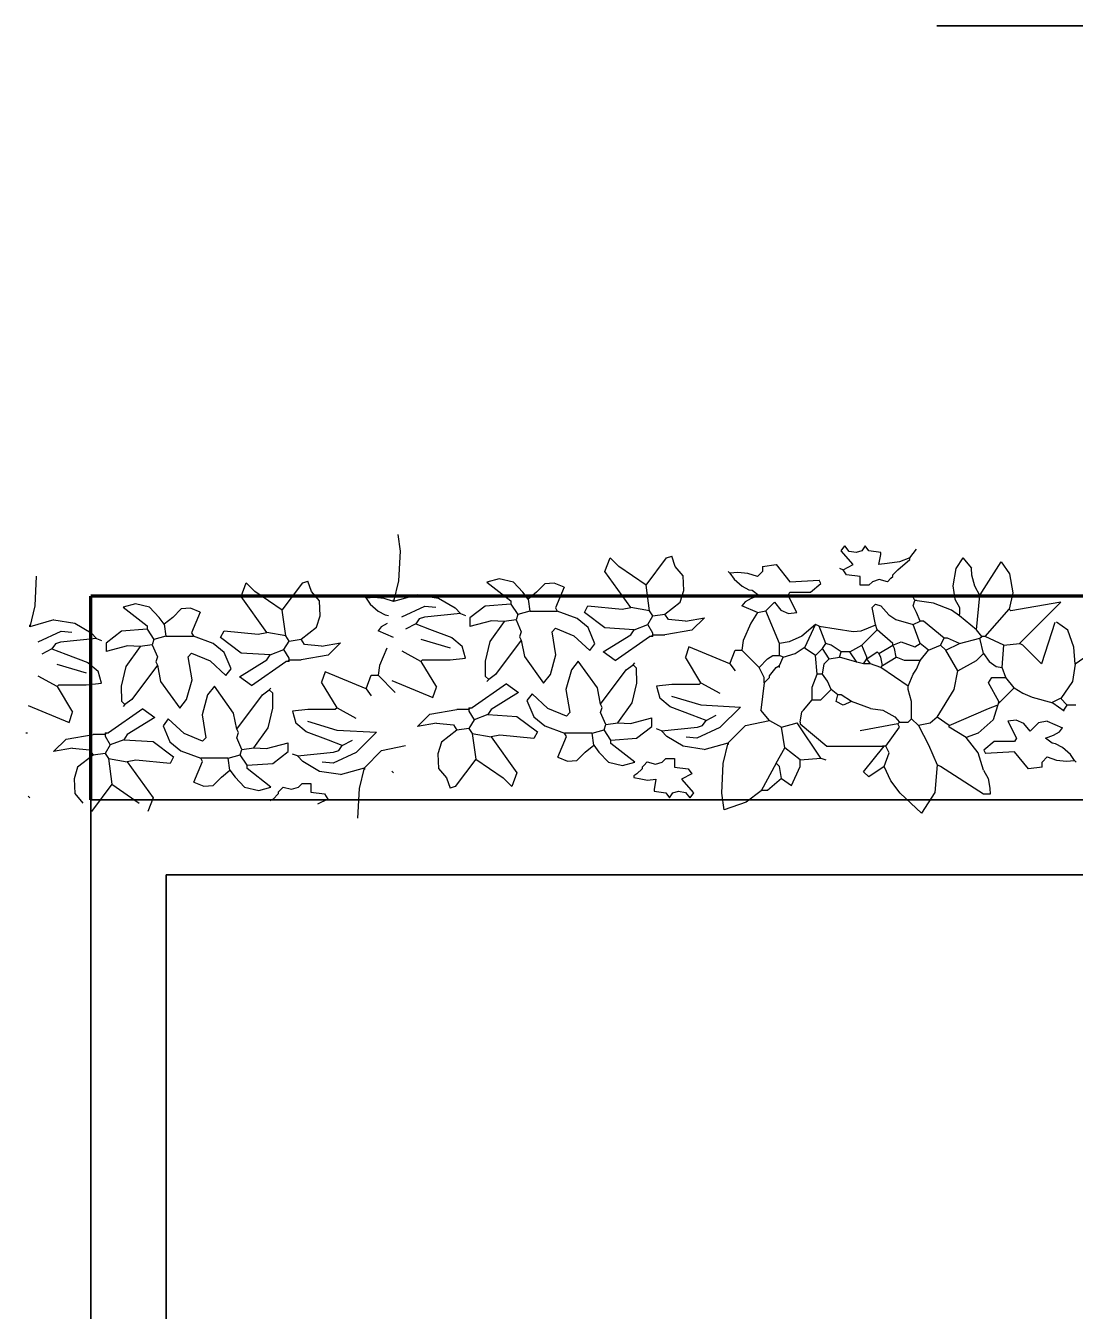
# Model space of a CAD drawing. Header units: inches. Extents: x 2013 to 15569, y -2551 to 2524.
# Drawn here: x 10379.7 to 10575.2, y 928.4 to 1167.9 of the extents above; entities that cross this region are included whole.
import ezdxf

# ---------------------------------------------------------------- set-up
doc = ezdxf.new("R2010")
doc.units = ezdxf.units.IN
doc.header["$MEASUREMENT"] = 0
for name, color, linetype, lineweight in [('A-FLOR-FTPT', 6, 'Continuous', 70), ('A-WALL-FULL', 7, 'Continuous', 35), ('costruzioni', 2, 'Continuous', 35)]:
    doc.layers.add(name, color=color, linetype=linetype, lineweight=lineweight)
doc.layers.add('VERDE_siepe', color=96, linetype='Continuous')

msp = doc.modelspace()

# ---------------------------------------------------------------- linework, layer by layer
at = {"layer": 'A-FLOR-FTPT'}
for p in [(11298.869, 1061.639), (10391.869, 1023.698)]:
    msp.add_line(p, (10391.869, 1061.639), dxfattribs=at)
at = {"layer": 'A-WALL-FULL'}
for p, q in [((10391.869, 766.639), (10391.869, 1023.698)), ((10706.15, 1023.698), (10391.869, 1023.698)), ((10405.869, 752.639), (10405.869, 1009.698)), ((10691.869, 1009.698), (10405.869, 1009.698))]:
    msp.add_line(p, q, dxfattribs=at)
at = {"layer": 'costruzioni'}
msp.add_line((10685.43, 1167.888), (10549.418, 1167.888), dxfattribs=at)
at = {"layer": 'VERDE_siepe'}
for p, q in [((10449.01, 1073.098), (10449.449, 1070.03)), ((10531.615, 1070.054), (10532.253, 1071.01)), ((10533.06, 1069.968), (10532.253, 1071.01)), ((10536.079, 1071.01), (10535.457, 1070.082)), ((10536.718, 1070.054), (10536.079, 1071.01)), ((10449.449, 1070.03), (10449.157, 1064.506)), ((10487.606, 1066.227), (10488.563, 1068.778)), ((10490.157, 1067.183), (10488.563, 1068.778)), ((10495.26, 1063.675), (10499.087, 1068.778)), ((10499.087, 1068.778), (10500.043, 1069.097)), ((10500.681, 1067.183), (10500.043, 1069.097)), ((10533.847, 1067.502), (10531.615, 1070.054)), ((10534.368, 1069.74), (10533.06, 1069.968)), ((10535.457, 1070.082), (10534.368, 1069.74)), ((10538.95, 1069.735), (10536.718, 1070.054)), ((10538.631, 1067.502), (10538.95, 1069.415)), ((10538.95, 1069.415), (10538.95, 1069.735)), ((10542.485, 1068.028), (10540.142, 1067.685)), ((10542.139, 1066.545), (10544.371, 1068.459)), ((10544.371, 1068.778), (10542.485, 1068.028)), ((10544.371, 1068.778), (10545.647, 1070.372)), ((10544.371, 1068.459), (10544.371, 1068.778)), ((10554.257, 1068.778), (10552.945, 1066.772)), ((10554.257, 1068.778), (10555.852, 1066.865)), ((10557.766, 1062.4), (10561.409, 1068.03)), ((10561.409, 1068.03), (10562.915, 1065.802)), ((10492.39, 1059.53), (10487.606, 1066.227)), ((10495.26, 1063.675), (10490.157, 1067.183)), ((10502.171, 1065.416), (10500.681, 1067.183)), ((10510.886, 1065.908), (10510.567, 1066.227)), ((10512.364, 1066.029), (10510.886, 1065.908)), ((10510.886, 1065.908), (10511.661, 1064.802)), ((10514.238, 1065.845), (10512.364, 1066.029)), ((10515.988, 1065.27), (10514.238, 1065.845)), ((10516.945, 1066.227), (10515.988, 1065.27)), ((10516.945, 1067.183), (10519.497, 1067.502)), ((10516.945, 1067.183), (10516.945, 1066.227)), ((10519.497, 1067.502), (10522.048, 1064.313)), ((10531.296, 1066.865), (10531.934, 1066.545)), ((10531.934, 1066.545), (10533.847, 1067.502)), ((10532.572, 1065.588), (10531.934, 1066.545)), ((10540.142, 1067.685), (10538.631, 1067.502)), ((10541.183, 1065.588), (10542.139, 1066.545)), ((10552.945, 1066.772), (10552.4, 1063.576)), ((10555.941, 1065.517), (10555.852, 1066.865)), ((10562.915, 1065.802), (10563.568, 1062.263)), ((10381.69, 1065.366), (10381.397, 1059.843)), ((10419.847, 1061.564), (10420.804, 1064.115)), ((10422.397, 1062.52), (10420.804, 1064.115)), ((10427.501, 1059.012), (10431.328, 1064.115)), ((10431.328, 1064.115), (10432.284, 1064.434)), ((10432.922, 1062.52), (10432.284, 1064.434)), ((10449.157, 1064.506), (10448.229, 1060.607)), ((10467.911, 1064.839), (10465.632, 1064.259)), ((10465.632, 1064.259), (10470.097, 1060.752)), ((10470.547, 1064.225), (10467.911, 1064.839)), ((10472.33, 1062.346), (10470.547, 1064.225)), ((10476.405, 1063.918), (10474.88, 1062.346)), ((10478.162, 1064.072), (10476.405, 1063.918)), ((10479.983, 1063.303), (10478.162, 1064.072)), ((10479.983, 1063.303), (10478.389, 1059.476)), ((10495.897, 1058.891), (10495.26, 1063.675)), ((10502.318, 1062.654), (10502.171, 1065.416)), ((10511.661, 1064.802), (10513.125, 1063.513)), ((10513.125, 1063.513), (10514.414, 1062.838)), ((10522.048, 1064.313), (10527.469, 1064.632)), ((10525.875, 1062.4), (10527.788, 1063.995)), ((10527.788, 1063.995), (10527.469, 1064.632)), ((10535.123, 1065.27), (10532.572, 1065.588)), ((10535.123, 1063.675), (10535.123, 1065.27)), ((10536.718, 1063.675), (10535.123, 1063.675)), ((10537.418, 1064.318), (10536.718, 1063.675)), ((10538.671, 1064.718), (10537.418, 1064.318)), ((10540.226, 1064.313), (10538.671, 1064.718)), ((10540.863, 1064.951), (10540.226, 1064.313)), ((10540.863, 1064.951), (10541.183, 1065.27)), ((10541.183, 1065.27), (10541.183, 1065.588)), ((10552.4, 1063.576), (10552.781, 1061.065)), ((10556.486, 1063.462), (10555.941, 1065.517)), ((10557.447, 1061.762), (10556.486, 1063.462)), ((10424.631, 1054.866), (10419.847, 1061.564)), ((10427.501, 1059.012), (10422.397, 1062.52)), ((10434.412, 1060.753), (10432.922, 1062.52)), ((10443.127, 1061.245), (10442.808, 1061.564)), ((10444.605, 1061.366), (10443.127, 1061.245)), ((10443.127, 1061.245), (10443.902, 1060.139)), ((10446.479, 1061.182), (10444.605, 1061.366)), ((10448.229, 1060.607), (10446.479, 1061.182)), ((10452.694, 1061.883), (10448.229, 1060.607)), ((10448.229, 1060.607), (10448.229, 1060.926)), ((10452.694, 1061.883), (10456.625, 1061.285)), ((10456.625, 1061.285), (10459.701, 1059.444)), ((10473.286, 1061.07), (10472.33, 1062.346)), ((10474.88, 1062.346), (10473.286, 1061.07)), ((10473.286, 1061.07), (10473.605, 1058.838)), ((10501.637, 1060.486), (10502.318, 1062.654)), ((10514.824, 1061.181), (10513.711, 1060.568)), ((10514.414, 1062.838), (10515.031, 1062.718)), ((10516.308, 1061.762), (10514.824, 1061.181)), ((10515.031, 1062.718), (10516.308, 1061.762)), ((10521.729, 1061.762), (10522.048, 1062.4)), ((10523.323, 1058.573), (10521.729, 1061.762)), ((10522.048, 1062.4), (10525.875, 1062.4)), ((10545.328, 1060.805), (10545.01, 1061.443)), ((10552.781, 1061.065), (10553.62, 1059.53)), ((10556.809, 1055.384), (10557.447, 1061.762)), ((10557.447, 1061.762), (10557.766, 1062.4)), ((10563.568, 1062.263), (10562.868, 1059.211)), ((10381.397, 1059.843), (10380.47, 1055.944)), ((10400.152, 1060.176), (10397.873, 1059.596)), ((10397.873, 1059.596), (10402.337, 1056.089)), ((10402.788, 1059.562), (10400.152, 1060.176)), ((10404.571, 1057.683), (10402.788, 1059.562)), ((10408.646, 1059.255), (10407.121, 1057.683)), ((10410.403, 1059.409), (10408.646, 1059.255)), ((10412.224, 1058.639), (10410.403, 1059.409)), ((10412.224, 1058.639), (10410.629, 1054.812)), ((10428.138, 1054.228), (10427.501, 1059.012)), ((10434.559, 1057.991), (10434.412, 1060.753)), ((10443.902, 1060.139), (10445.366, 1058.85)), ((10445.366, 1058.85), (10446.655, 1058.175)), ((10449.789, 1057.795), (10454.071, 1059.766)), ((10454.071, 1059.766), (10456.082, 1059.563)), ((10459.701, 1059.444), (10460.667, 1058.375)), ((10465.313, 1059.795), (10462.443, 1057.562)), ((10470.097, 1060.114), (10465.313, 1059.795)), ((10470.097, 1060.752), (10470.097, 1060.114)), ((10470.097, 1060.114), (10471.373, 1058.2)), ((10473.605, 1058.838), (10471.373, 1058.2)), ((10473.605, 1058.838), (10478.707, 1058.838)), ((10478.389, 1059.476), (10478.707, 1058.838)), ((10482.409, 1057.475), (10478.707, 1058.838)), ((10483.779, 1058.573), (10484.416, 1059.848)), ((10487.606, 1055.703), (10483.779, 1058.573)), ((10484.416, 1059.848), (10490.795, 1059.211)), ((10490.795, 1059.211), (10492.39, 1059.53)), ((10495.897, 1058.891), (10492.39, 1059.53)), ((10496.535, 1057.935), (10495.897, 1058.891)), ((10498.767, 1058.254), (10501.637, 1060.486)), ((10513.711, 1060.568), (10513.118, 1059.848)), ((10515.988, 1058.573), (10513.118, 1059.848)), ((10515.988, 1058.573), (10514.766, 1056.579)), ((10515.988, 1058.573), (10517.583, 1058.891)), ((10517.583, 1058.891), (10519.178, 1060.486)), ((10520.135, 1052.832), (10517.583, 1058.891)), ((10519.178, 1060.486), (10520.33, 1059.034)), ((10520.33, 1059.034), (10521.795, 1058.42)), ((10521.795, 1058.42), (10523.323, 1058.573)), ((10537.356, 1059.53), (10537.993, 1060.168)), ((10537.993, 1056.341), (10537.356, 1059.53)), ((10537.993, 1060.168), (10538.95, 1059.848)), ((10538.95, 1059.848), (10540.469, 1058.154)), ((10545.01, 1059.848), (10545.328, 1060.805)), ((10545.647, 1058.573), (10545.01, 1059.848)), ((10545.647, 1060.805), (10545.328, 1060.805)), ((10548.804, 1060.323), (10545.328, 1060.805)), ((10546.285, 1056.978), (10545.647, 1058.573)), ((10552.128, 1059.01), (10548.804, 1060.323)), ((10553.62, 1057.935), (10552.128, 1059.01)), ((10553.62, 1059.53), (10553.62, 1058.254)), ((10558.404, 1054.108), (10562.868, 1059.211)), ((10563.187, 1058.891), (10562.868, 1059.211)), ((10572.48, 1060.532), (10563.187, 1058.891)), ((10564.781, 1052.832), (10572.48, 1060.532)), ((10384.935, 1057.22), (10380.47, 1055.944)), ((10380.47, 1055.944), (10380.47, 1056.263)), ((10384.935, 1057.22), (10388.866, 1056.622)), ((10388.866, 1056.622), (10391.941, 1054.781)), ((10402.337, 1056.089), (10402.337, 1055.451)), ((10405.527, 1056.407), (10404.571, 1057.683)), ((10407.121, 1057.683), (10405.527, 1056.407)), ((10405.527, 1056.407), (10405.846, 1054.175)), ((10433.878, 1055.823), (10434.559, 1057.991)), ((10447.065, 1056.518), (10445.952, 1055.905)), ((10446.655, 1058.175), (10447.272, 1058.055)), ((10452.376, 1056.461), (10450.462, 1055.505)), ((10453.013, 1057.418), (10452.376, 1056.461)), ((10452.376, 1056.461), (10454.926, 1055.505)), ((10453.969, 1057.737), (10453.013, 1057.418)), ((10460.667, 1058.375), (10453.969, 1057.737)), ((10460.667, 1058.375), (10461.623, 1058.056)), ((10462.443, 1057.562), (10462.443, 1055.968)), ((10466.447, 1057.015), (10462.443, 1055.968)), ((10468.821, 1056.925), (10466.154, 1053.179)), ((10468.821, 1056.925), (10466.447, 1057.015)), ((10471.053, 1057.243), (10468.821, 1056.925)), ((10471.373, 1058.2), (10471.053, 1057.243)), ((10471.053, 1057.243), (10472.01, 1055.011)), ((10484.46, 1055.787), (10482.409, 1057.475)), ((10493.027, 1055.384), (10495.578, 1056.341)), ((10495.578, 1056.341), (10496.535, 1057.935)), ((10496.535, 1054.746), (10495.578, 1056.341)), ((10496.535, 1057.935), (10498.767, 1058.254)), ((10499.405, 1057.297), (10498.767, 1058.254)), ((10502.594, 1056.978), (10499.405, 1057.297)), ((10502.594, 1056.978), (10506.125, 1057.591)), ((10506.125, 1057.591), (10503.782, 1055.29)), ((10514.766, 1056.579), (10513.36, 1053.388)), ((10526.832, 1056.341), (10524.255, 1054.186)), ((10524.918, 1052.194), (10526.832, 1056.341)), ((10527.469, 1056.021), (10526.832, 1056.341)), ((10535.294, 1055.186), (10538.018, 1056.271)), ((10538.312, 1055.384), (10537.993, 1056.341)), ((10540.469, 1058.154), (10541.777, 1057.298)), ((10541.777, 1057.298), (10545.01, 1056.341)), ((10545.01, 1056.341), (10546.285, 1056.978)), ((10546.285, 1052.832), (10545.01, 1056.341)), ((10546.923, 1056.978), (10546.285, 1056.978)), ((10550.75, 1053.789), (10546.923, 1056.978)), ((10553.62, 1057.935), (10553.62, 1058.254)), ((10556.809, 1055.384), (10553.62, 1057.935)), ((10571.374, 1056.694), (10568.928, 1049.005)), ((10573.778, 1055.297), (10571.675, 1056.766)), ((10382.03, 1053.132), (10386.312, 1055.103)), ((10392.907, 1053.712), (10386.21, 1053.074)), ((10386.312, 1055.103), (10388.323, 1054.9)), ((10391.941, 1054.781), (10392.907, 1053.712)), ((10392.907, 1053.712), (10393.864, 1053.393)), ((10397.554, 1055.132), (10394.684, 1052.899)), ((10402.337, 1055.451), (10397.554, 1055.132)), ((10402.337, 1055.451), (10403.614, 1053.537)), ((10405.846, 1054.175), (10403.614, 1053.537)), ((10405.846, 1054.175), (10410.948, 1054.175)), ((10410.629, 1054.812), (10410.948, 1054.175)), ((10414.65, 1052.812), (10410.948, 1054.175)), ((10416.02, 1053.91), (10416.657, 1055.185)), ((10419.847, 1051.04), (10416.02, 1053.91)), ((10416.657, 1055.185), (10423.036, 1054.548)), ((10423.036, 1054.548), (10424.631, 1054.866)), ((10428.138, 1054.228), (10424.631, 1054.866)), ((10428.776, 1053.272), (10428.138, 1054.228)), ((10431.008, 1053.591), (10433.878, 1055.823)), ((10445.952, 1055.905), (10445.359, 1055.185)), ((10448.229, 1053.91), (10445.359, 1055.185)), ((10454.926, 1055.505), (10459.073, 1053.91)), ((10459.073, 1053.91), (10460.986, 1052.316)), ((10472.01, 1055.011), (10471.691, 1054.055)), ((10471.691, 1054.055), (10472.01, 1053.417)), ((10478.389, 1055.649), (10477.75, 1055.011)), ((10478.455, 1050.724), (10477.75, 1055.011)), ((10478.389, 1055.649), (10481.824, 1054.253)), ((10481.824, 1054.253), (10484.767, 1051.503)), ((10485.724, 1052.778), (10484.46, 1055.787)), ((10487.286, 1051.238), (10492.39, 1054.427)), ((10493.027, 1055.384), (10487.606, 1055.703)), ((10489.519, 1049.644), (10495.897, 1054.108)), ((10492.39, 1054.427), (10493.027, 1055.384)), ((10496.216, 1054.108), (10495.897, 1054.108)), ((10496.216, 1054.108), (10496.535, 1054.427)), ((10496.535, 1054.108), (10496.216, 1054.108)), ((10496.535, 1054.427), (10496.535, 1054.746)), ((10496.535, 1054.108), (10496.535, 1054.427)), ((10496.535, 1054.427), (10498.767, 1054.427)), ((10503.782, 1055.29), (10498.767, 1054.427)), ((10524.255, 1054.186), (10521.912, 1053.142)), ((10527.469, 1056.021), (10533.847, 1055.064)), ((10528.745, 1052.832), (10527.469, 1056.021)), ((10533.847, 1055.064), (10535.294, 1055.186)), ((10535.442, 1052.514), (10538.312, 1055.384)), ((10541.183, 1052.832), (10538.312, 1055.384)), ((10550.112, 1052.514), (10550.75, 1053.789)), ((10551.387, 1053.789), (10550.75, 1053.789)), ((10553.62, 1052.832), (10551.387, 1053.789)), ((10553.62, 1052.832), (10557.447, 1053.789)), ((10557.766, 1054.108), (10556.809, 1055.384)), ((10557.447, 1053.789), (10557.766, 1054.108)), ((10558.084, 1050.919), (10557.447, 1053.789)), ((10558.404, 1054.108), (10557.766, 1054.108)), ((10561.911, 1052.514), (10558.404, 1054.108)), ((10574.946, 1052.114), (10573.778, 1055.297)), ((10384.616, 1051.798), (10382.703, 1050.842)), ((10385.254, 1052.755), (10384.616, 1051.798)), ((10384.616, 1051.798), (10387.167, 1050.842)), ((10386.21, 1053.074), (10385.254, 1052.755)), ((10394.684, 1052.899), (10394.684, 1051.305)), ((10398.688, 1052.352), (10394.684, 1051.305)), ((10401.062, 1052.262), (10398.395, 1048.516)), ((10401.062, 1052.262), (10398.688, 1052.352)), ((10403.294, 1052.58), (10401.062, 1052.262)), ((10403.614, 1053.537), (10403.294, 1052.58)), ((10403.294, 1052.58), (10404.251, 1050.348)), ((10416.701, 1051.124), (10414.65, 1052.812)), ((10425.268, 1050.721), (10427.819, 1051.678)), ((10427.819, 1051.678), (10428.776, 1053.272)), ((10428.776, 1050.083), (10427.819, 1051.678)), ((10428.776, 1053.272), (10431.008, 1053.591)), ((10431.646, 1052.634), (10431.008, 1053.591)), ((10434.835, 1052.315), (10431.646, 1052.634)), ((10434.835, 1052.315), (10438.366, 1052.928)), ((10438.366, 1052.928), (10436.023, 1050.627)), ((10447.006, 1051.916), (10445.601, 1048.725)), ((10453.332, 1049.446), (10449.824, 1051.359)), ((10458.807, 1051.95), (10453.357, 1053.582)), ((10461.623, 1050.083), (10460.986, 1052.316)), ((10466.154, 1053.179), (10465.275, 1049.497)), ((10472.01, 1053.417), (10467.226, 1047.038)), ((10472.01, 1053.416), (10472.598, 1050.418)), ((10484.767, 1051.503), (10485.724, 1052.778)), ((10503.232, 1052.194), (10502.594, 1050.281)), ((10510.886, 1049.005), (10503.232, 1052.194)), ((10510.886, 1049.005), (10511.843, 1051.557)), ((10511.843, 1051.557), (10513.118, 1051.557)), ((10513.36, 1053.388), (10513.118, 1051.557)), ((10516.308, 1048.367), (10513.118, 1051.557)), ((10521.912, 1053.142), (10520.135, 1052.832)), ((10520.135, 1050.6), (10520.135, 1052.832)), ((10523.005, 1050.919), (10524.918, 1052.194)), ((10524.918, 1051.876), (10524.918, 1052.194)), ((10526.832, 1050.6), (10524.918, 1051.876)), ((10526.832, 1050.6), (10528.107, 1051.876)), ((10528.107, 1051.876), (10528.745, 1052.832)), ((10529.382, 1049.962), (10528.107, 1051.876)), ((10529.702, 1052.514), (10528.745, 1052.832)), ((10531.615, 1051.238), (10529.702, 1052.514)), ((10533.209, 1051.238), (10535.442, 1052.514)), ((10536.399, 1050.281), (10535.442, 1052.514)), ((10538.631, 1050.919), (10541.183, 1052.514)), ((10541.183, 1052.514), (10542.777, 1053.151)), ((10541.183, 1052.514), (10541.183, 1052.832)), ((10541.501, 1051.876), (10541.183, 1052.514)), ((10541.82, 1050.281), (10541.501, 1051.876)), ((10542.777, 1053.151), (10545.328, 1052.194)), ((10545.328, 1052.194), (10546.285, 1052.832)), ((10547.88, 1051.557), (10546.285, 1052.832)), ((10546.285, 1049.644), (10547.88, 1051.557)), ((10547.88, 1051.557), (10550.112, 1052.514)), ((10551.069, 1051.557), (10550.112, 1052.514)), ((10551.069, 1051.557), (10553.62, 1052.832)), ((10553.301, 1047.73), (10551.069, 1051.557)), ((10561.593, 1048.367), (10561.911, 1052.514)), ((10561.911, 1052.514), (10564.781, 1052.832)), ((10565.419, 1052.514), (10564.781, 1052.832)), ((10568.928, 1049.005), (10565.419, 1052.514)), ((10575.18, 1048.932), (10574.946, 1052.114)), ((10579.386, 1051.869), (10575.18, 1048.932)), ((10391.048, 1047.287), (10385.598, 1048.919)), ((10387.167, 1050.842), (10391.314, 1049.247)), ((10391.314, 1049.247), (10393.227, 1047.653)), ((10404.251, 1050.348), (10403.932, 1049.392)), ((10403.932, 1049.392), (10404.251, 1048.753)), ((10410.629, 1050.986), (10409.991, 1050.348)), ((10410.696, 1046.061), (10409.991, 1050.348)), ((10410.629, 1050.986), (10414.065, 1049.59)), ((10414.065, 1049.59), (10417.008, 1046.84)), ((10417.965, 1048.115), (10416.701, 1051.124)), ((10419.527, 1046.575), (10424.631, 1049.764)), ((10425.268, 1050.721), (10419.847, 1051.04)), ((10421.76, 1044.981), (10428.138, 1049.445)), ((10424.631, 1049.764), (10425.268, 1050.721)), ((10428.457, 1049.445), (10428.138, 1049.445)), ((10428.457, 1049.445), (10428.776, 1049.764)), ((10428.776, 1049.445), (10428.457, 1049.445)), ((10428.776, 1049.764), (10428.776, 1050.083)), ((10428.776, 1049.445), (10428.776, 1049.764)), ((10428.776, 1049.764), (10431.008, 1049.764)), ((10436.023, 1050.627), (10431.008, 1049.764)), ((10453.332, 1049.446), (10453.651, 1049.764)), ((10453.332, 1049.446), (10456.202, 1044.662)), ((10453.651, 1049.764), (10458.753, 1049.764)), ((10458.753, 1049.764), (10461.623, 1050.083)), ((10465.275, 1049.497), (10465.313, 1046.719)), ((10472.598, 1050.418), (10476.156, 1045.444)), ((10477.432, 1047.038), (10478.455, 1050.724)), ((10482.64, 1049.499), (10481.365, 1047.905)), ((10486.199, 1044.525), (10482.641, 1049.499)), ((10489.519, 1049.644), (10487.286, 1051.238)), ((10492.845, 1048.861), (10493.164, 1049.18)), ((10505.464, 1045.497), (10502.594, 1050.281)), ((10510.886, 1049.005), (10511.843, 1047.73)), ((10516.308, 1048.367), (10517.902, 1049.962)), ((10517.902, 1049.962), (10518.858, 1050.6)), ((10518.858, 1050.6), (10520.135, 1050.6)), ((10520.772, 1050.281), (10520.135, 1050.6)), ((10520.135, 1048.687), (10520.772, 1050.281)), ((10520.772, 1050.281), (10523.005, 1050.919)), ((10527.15, 1047.092), (10526.832, 1050.6)), ((10528.107, 1047.092), (10528.426, 1049.005)), ((10528.426, 1049.005), (10529.382, 1049.962)), ((10529.382, 1049.962), (10531.296, 1050.281)), ((10531.296, 1050.281), (10531.615, 1051.238)), ((10534.486, 1049.324), (10531.296, 1050.281)), ((10533.209, 1051.238), (10531.615, 1051.238)), ((10534.486, 1049.324), (10533.209, 1051.238)), ((10535.761, 1049.005), (10534.486, 1049.324)), ((10535.761, 1049.005), (10536.399, 1049.962)), ((10537.036, 1049.005), (10535.761, 1049.005)), ((10536.399, 1049.962), (10538.312, 1051.238)), ((10536.399, 1049.962), (10536.399, 1050.281)), ((10537.036, 1049.005), (10536.399, 1049.962)), ((10538.95, 1048.367), (10537.036, 1049.005)), ((10538.312, 1051.238), (10538.631, 1050.919)), ((10538.95, 1050.281), (10538.631, 1050.919)), ((10539.269, 1048.687), (10538.95, 1050.281)), ((10539.269, 1048.687), (10541.82, 1050.281)), ((10543.415, 1049.644), (10541.82, 1050.281)), ((10546.285, 1049.644), (10543.415, 1049.644)), ((10545.647, 1048.049), (10546.285, 1049.644)), ((10553.301, 1047.73), (10556.809, 1049.644)), ((10556.809, 1049.644), (10558.084, 1050.919)), ((10558.084, 1050.919), (10559.138, 1049.46)), ((10559.138, 1049.46), (10560.456, 1048.54)), ((10575.18, 1048.932), (10574.657, 1045.748)), ((10385.573, 1044.783), (10382.065, 1046.696)), ((10393.864, 1045.42), (10393.227, 1047.653)), ((10398.395, 1048.516), (10397.516, 1044.834)), ((10404.251, 1048.753), (10399.467, 1042.375)), ((10404.251, 1048.753), (10404.839, 1045.755)), ((10417.008, 1046.84), (10417.965, 1048.115)), ((10421.76, 1044.981), (10419.527, 1046.575)), ((10435.473, 1047.531), (10434.835, 1045.618)), ((10443.127, 1044.342), (10435.473, 1047.531)), ((10443.127, 1044.342), (10444.084, 1046.894)), ((10444.084, 1046.894), (10445.359, 1046.894)), ((10445.601, 1048.725), (10445.359, 1046.894)), ((10448.549, 1043.704), (10445.359, 1046.894)), ((10465.313, 1046.719), (10465.951, 1046.081)), ((10467.226, 1047.038), (10465.951, 1046.081)), ((10476.156, 1045.444), (10477.432, 1047.038)), ((10481.365, 1047.905), (10480.341, 1044.218)), ((10486.786, 1041.526), (10491.57, 1047.905)), ((10491.57, 1047.905), (10492.845, 1048.861)), ((10493.484, 1048.223), (10492.845, 1048.861)), ((10493.521, 1045.446), (10493.484, 1048.223)), ((10517.264, 1046.454), (10516.308, 1048.367)), ((10518.221, 1046.773), (10519.497, 1048.367)), ((10518.221, 1046.454), (10518.221, 1046.773)), ((10519.497, 1048.367), (10520.135, 1048.687)), ((10520.135, 1048.367), (10520.135, 1048.687)), ((10526.188, 1044.704), (10527.15, 1047.092)), ((10528.107, 1047.092), (10527.15, 1047.092)), ((10529.064, 1045.817), (10528.107, 1047.092)), ((10538.95, 1048.367), (10539.269, 1048.687)), ((10544.053, 1044.86), (10538.95, 1048.367)), ((10544.053, 1044.86), (10545.01, 1047.092)), ((10545.01, 1047.092), (10545.647, 1048.049)), ((10552.663, 1044.222), (10553.301, 1047.73)), ((10560.456, 1048.54), (10561.593, 1048.367)), ((10562.231, 1046.454), (10561.593, 1048.367)), ((10385.573, 1044.783), (10385.892, 1045.101)), ((10385.573, 1044.783), (10388.443, 1039.999)), ((10385.892, 1045.101), (10390.994, 1045.101)), ((10390.994, 1045.101), (10393.864, 1045.42)), ((10397.516, 1044.834), (10397.554, 1042.056)), ((10404.839, 1045.755), (10408.397, 1040.781)), ((10409.673, 1042.375), (10410.696, 1046.061)), ((10414.881, 1044.836), (10413.606, 1043.242)), ((10418.44, 1039.862), (10414.882, 1044.836)), ((10423.811, 1043.242), (10425.086, 1044.198)), ((10425.086, 1044.198), (10425.405, 1044.517)), ((10425.724, 1043.56), (10425.086, 1044.198)), ((10437.705, 1040.834), (10434.835, 1045.618)), ((10443.127, 1044.342), (10444.084, 1043.067)), ((10447.911, 1045.937), (10455.564, 1042.749)), ((10455.564, 1042.749), (10456.202, 1044.662)), ((10469.277, 1045.299), (10462.9, 1040.835)), ((10465.951, 1046.081), (10465.632, 1045.763)), ((10469.277, 1045.299), (10471.51, 1043.705)), ((10480.341, 1044.218), (10481.046, 1039.931)), ((10486.786, 1041.527), (10486.199, 1044.525)), ((10492.642, 1041.764), (10493.521, 1045.446)), ((10500.043, 1045.179), (10497.173, 1044.86)), ((10497.173, 1044.86), (10497.81, 1042.627)), ((10505.146, 1045.179), (10500.043, 1045.179)), ((10505.464, 1045.497), (10505.146, 1045.179)), ((10505.464, 1045.497), (10508.973, 1043.584)), ((10517.264, 1045.497), (10516.626, 1040.395)), ((10517.264, 1045.497), (10518.221, 1046.454)), ((10517.264, 1045.497), (10517.264, 1046.454)), ((10526.194, 1042.308), (10526.188, 1044.704)), ((10527.788, 1042.308), (10529.702, 1044.222)), ((10529.702, 1044.222), (10529.064, 1045.817)), ((10530.977, 1043.265), (10529.702, 1044.222)), ((10544.053, 1044.222), (10544.053, 1044.86)), ((10544.69, 1041.99), (10544.053, 1044.222)), ((10549.474, 1039.12), (10552.663, 1044.222)), ((10559.041, 1045.497), (10559.679, 1046.454)), ((10560.954, 1041.99), (10559.041, 1045.497)), ((10559.679, 1046.454), (10562.231, 1046.454)), ((10560.954, 1041.67), (10563.825, 1044.54)), ((10563.825, 1044.54), (10562.231, 1046.454)), ((10563.825, 1044.54), (10565.419, 1043.584)), ((10574.657, 1045.748), (10572.489, 1042.557)), ((10397.554, 1042.056), (10398.192, 1041.418)), ((10399.467, 1042.375), (10398.192, 1041.418)), ((10408.397, 1040.781), (10409.673, 1042.375)), ((10413.606, 1043.242), (10412.582, 1039.555)), ((10419.027, 1036.863), (10423.811, 1043.242)), ((10425.762, 1040.783), (10425.724, 1043.56)), ((10471.51, 1043.705), (10466.407, 1040.516)), ((10474.029, 1043.44), (10473.073, 1042.164)), ((10473.073, 1042.164), (10474.337, 1039.156)), ((10476.973, 1040.69), (10474.029, 1043.44)), ((10489.976, 1038.018), (10492.642, 1041.764)), ((10499.724, 1041.033), (10497.81, 1042.627)), ((10499.99, 1042.992), (10505.439, 1041.361)), ((10524.599, 1040.395), (10526.194, 1042.308)), ((10526.194, 1042.308), (10527.788, 1042.308)), ((10530.659, 1041.99), (10530.977, 1043.265)), ((10531.934, 1041.352), (10530.659, 1041.99)), ((10531.615, 1043.265), (10530.977, 1043.265)), ((10533.529, 1041.99), (10531.615, 1043.265)), ((10533.529, 1041.99), (10531.934, 1041.352)), ((10537.036, 1040.714), (10533.529, 1041.99)), ((10544.69, 1038.8), (10544.69, 1041.99)), ((10560.954, 1041.99), (10559.871, 1038.568)), ((10560.954, 1041.67), (10560.954, 1041.99)), ((10565.419, 1043.584), (10567.159, 1042.802)), ((10567.159, 1042.802), (10571.025, 1041.759)), ((10570.813, 1041.816), (10572.435, 1042.627)), ((10571.025, 1041.759), (10573.134, 1040.286)), ((10572.435, 1042.627), (10573.711, 1041.352)), ((10380.151, 1041.274), (10387.805, 1038.085)), ((10387.805, 1038.085), (10388.443, 1039.999)), ((10401.518, 1040.636), (10395.14, 1036.172)), ((10398.192, 1041.418), (10397.873, 1041.1)), ((10401.518, 1040.636), (10403.751, 1039.042)), ((10412.582, 1039.555), (10413.287, 1035.268)), ((10419.027, 1036.863), (10418.44, 1039.862)), ((10424.883, 1037.101), (10425.762, 1040.783)), ((10432.284, 1040.516), (10429.414, 1040.197)), ((10429.414, 1040.197), (10430.051, 1037.964)), ((10437.387, 1040.516), (10432.284, 1040.516)), ((10437.705, 1040.834), (10437.387, 1040.516)), ((10437.705, 1040.834), (10441.213, 1038.921)), ((10452.671, 1037.351), (10455.014, 1039.653)), ((10455.014, 1039.653), (10460.029, 1040.516)), ((10462.261, 1040.516), (10460.029, 1040.516)), ((10462.261, 1040.835), (10462.58, 1040.835)), ((10462.261, 1040.835), (10462.261, 1040.516)), ((10462.58, 1040.835), (10462.261, 1040.516)), ((10462.261, 1040.516), (10462.261, 1040.197)), ((10462.261, 1040.197), (10463.218, 1038.602)), ((10462.58, 1040.835), (10462.9, 1040.835)), ((10465.77, 1039.559), (10463.218, 1038.602)), ((10466.407, 1040.516), (10465.77, 1039.559)), ((10465.77, 1039.559), (10471.191, 1039.24)), ((10480.408, 1039.294), (10476.973, 1040.69)), ((10480.408, 1039.294), (10481.046, 1039.931)), ((10487.105, 1040.888), (10486.786, 1041.526)), ((10486.786, 1039.931), (10487.105, 1040.888)), ((10487.743, 1037.699), (10486.786, 1039.931)), ((10503.87, 1039.438), (10499.724, 1041.033)), ((10506.421, 1038.482), (10503.87, 1039.438)), ((10505.439, 1041.361), (10512.835, 1040.953)), ((10506.421, 1038.482), (10508.334, 1039.438)), ((10512.835, 1040.953), (10509.007, 1037.147)), ((10518.221, 1038.482), (10516.626, 1040.395)), ((10523.962, 1038.163), (10524.28, 1040.076)), ((10524.28, 1040.076), (10524.599, 1040.395)), ((10537.036, 1040.714), (10539.368, 1040.409)), ((10539.368, 1040.409), (10541.565, 1039.181)), ((10551.707, 1037.525), (10559.041, 1040.714)), ((10559.041, 1040.714), (10560.636, 1041.352)), ((10573.073, 1040.395), (10573.711, 1041.352)), ((10575.305, 1041.352), (10573.711, 1041.352)), ((10403.751, 1039.042), (10398.648, 1035.852)), ((10406.27, 1038.777), (10405.314, 1037.501)), ((10405.314, 1037.501), (10406.578, 1034.493)), ((10409.214, 1036.027), (10406.27, 1038.777)), ((10422.217, 1033.355), (10424.883, 1037.101)), ((10431.965, 1036.37), (10430.051, 1037.964)), ((10432.231, 1038.329), (10437.68, 1036.698)), ((10456.202, 1037.965), (10452.671, 1037.351)), ((10456.202, 1037.965), (10459.391, 1037.645)), ((10459.391, 1037.645), (10460.029, 1036.689)), ((10462.261, 1037.008), (10460.029, 1036.689)), ((10463.218, 1038.602), (10462.261, 1037.008)), ((10462.261, 1037.008), (10462.9, 1036.051)), ((10471.191, 1039.24), (10475.017, 1036.37)), ((10474.337, 1039.156), (10476.387, 1037.468)), ((10476.387, 1037.468), (10480.089, 1036.104)), ((10487.424, 1036.743), (10487.743, 1037.699)), ((10487.743, 1037.699), (10489.975, 1038.018)), ((10489.976, 1038.018), (10492.35, 1037.928)), ((10492.35, 1037.928), (10496.354, 1038.975)), ((10493.484, 1035.148), (10496.354, 1037.381)), ((10496.354, 1037.381), (10496.354, 1038.975)), ((10498.13, 1036.568), (10504.827, 1037.206)), ((10509.007, 1037.147), (10504.726, 1035.176)), ((10504.827, 1037.206), (10505.784, 1037.525)), ((10505.784, 1037.525), (10506.421, 1038.482)), ((10510.567, 1034.336), (10513.756, 1037.525)), ((10513.756, 1037.525), (10518.221, 1038.482)), ((10518.221, 1038.482), (10520.453, 1037.206)), ((10520.453, 1037.206), (10523.42, 1038.015)), ((10521.091, 1033.379), (10520.453, 1037.206)), ((10527.788, 1031.466), (10523.42, 1038.015)), ((10523.962, 1038.163), (10523.962, 1037.843)), ((10523.962, 1037.843), (10528.937, 1033.698)), ((10542.139, 1037.843), (10535.123, 1036.568)), ((10539.906, 1033.698), (10542.458, 1037.206)), ((10541.565, 1039.181), (10542.458, 1038.163)), ((10542.139, 1037.843), (10542.458, 1038.163)), ((10542.458, 1037.206), (10542.139, 1037.843)), ((10542.458, 1038.163), (10544.053, 1038.163)), ((10544.053, 1038.163), (10544.69, 1038.8)), ((10545.966, 1037.525), (10544.69, 1038.8)), ((10548.155, 1037.954), (10545.966, 1037.525)), ((10545.966, 1037.525), (10547.862, 1033.965)), ((10549.474, 1039.12), (10548.155, 1037.954)), ((10551.707, 1037.525), (10549.474, 1039.12)), ((10551.707, 1037.206), (10551.707, 1037.525)), ((10554.895, 1035.293), (10551.707, 1037.206)), ((10559.871, 1038.568), (10557.088, 1036.113)), ((10564.154, 1038.527), (10562.625, 1038.374)), ((10562.625, 1038.374), (10564.22, 1035.185)), ((10565.618, 1037.913), (10564.154, 1038.527)), ((10566.771, 1036.46), (10565.618, 1037.913)), ((10568.366, 1038.055), (10566.771, 1036.46)), ((10569.961, 1038.374), (10568.366, 1038.055)), ((10569.961, 1038.374), (10572.831, 1037.098)), ((10572.238, 1036.379), (10572.831, 1037.098)), ((10379.726, 1036.177), (10380.056, 1036.177)), ((10384.912, 1032.688), (10387.255, 1034.99)), ((10387.255, 1034.99), (10392.27, 1035.852)), ((10394.502, 1035.852), (10392.27, 1035.852)), ((10394.502, 1036.172), (10394.821, 1036.172)), ((10394.502, 1036.172), (10394.502, 1035.852)), ((10394.821, 1036.172), (10394.502, 1035.852)), ((10394.502, 1035.852), (10394.502, 1035.534)), ((10394.502, 1035.534), (10395.459, 1033.939)), ((10394.821, 1036.172), (10395.14, 1036.172)), ((10398.011, 1034.896), (10395.459, 1033.939)), ((10398.648, 1035.852), (10398.011, 1034.896)), ((10398.011, 1034.896), (10403.431, 1034.577)), ((10403.431, 1034.577), (10407.258, 1031.707)), ((10412.649, 1034.631), (10409.214, 1036.027)), ((10412.649, 1034.631), (10413.287, 1035.268)), ((10419.346, 1036.225), (10419.027, 1036.863)), ((10419.027, 1035.268), (10419.346, 1036.225)), ((10419.984, 1033.036), (10419.027, 1035.268)), ((10436.111, 1034.775), (10431.965, 1036.37)), ((10438.662, 1033.818), (10436.111, 1034.775)), ((10437.68, 1036.698), (10445.076, 1036.29)), ((10438.662, 1033.818), (10440.575, 1034.775)), ((10445.076, 1036.29), (10441.248, 1032.484)), ((10460.029, 1036.689), (10457.159, 1034.457)), ((10462.9, 1036.051), (10466.407, 1035.413)), ((10462.9, 1036.051), (10463.537, 1031.268)), ((10468.002, 1035.732), (10466.407, 1035.413)), ((10466.407, 1035.413), (10471.191, 1028.716)), ((10474.38, 1035.095), (10468.002, 1035.732)), ((10475.017, 1036.37), (10474.38, 1035.095)), ((10478.813, 1031.64), (10480.408, 1035.467)), ((10480.408, 1035.467), (10480.089, 1036.104)), ((10485.192, 1036.104), (10480.089, 1036.104)), ((10485.192, 1036.104), (10487.424, 1036.743)), ((10485.51, 1033.872), (10485.192, 1036.104)), ((10488.7, 1034.829), (10487.424, 1036.743)), ((10488.7, 1034.829), (10493.484, 1035.148)), ((10488.7, 1034.191), (10488.7, 1034.829)), ((10498.13, 1036.568), (10497.173, 1036.887)), ((10499.096, 1035.499), (10498.13, 1036.568)), ((10502.171, 1033.658), (10499.096, 1035.499)), ((10504.726, 1035.176), (10502.714, 1035.38)), ((10557.088, 1036.113), (10554.895, 1035.293)), ((10557.127, 1032.423), (10554.895, 1035.293)), ((10560.074, 1034.547), (10558.16, 1032.952)), ((10563.901, 1034.547), (10560.074, 1034.547)), ((10564.22, 1035.185), (10563.901, 1034.547)), ((10569.641, 1035.185), (10571.125, 1035.765)), ((10570.917, 1034.228), (10569.641, 1035.185)), ((10571.125, 1035.765), (10572.238, 1036.379)), ((10388.443, 1033.302), (10384.912, 1032.688)), ((10388.443, 1033.302), (10391.632, 1032.982)), ((10391.632, 1032.982), (10392.27, 1032.026)), ((10394.502, 1032.345), (10392.27, 1032.026)), ((10395.459, 1033.939), (10394.502, 1032.345)), ((10394.502, 1032.345), (10395.14, 1031.388)), ((10406.578, 1034.493), (10408.628, 1032.805)), ((10408.628, 1032.805), (10412.33, 1031.441)), ((10419.665, 1032.08), (10419.984, 1033.036)), ((10419.984, 1033.036), (10422.216, 1033.355)), ((10422.216, 1033.355), (10424.591, 1033.265)), ((10424.591, 1033.265), (10428.595, 1034.312)), ((10425.724, 1030.485), (10428.595, 1032.718)), ((10428.595, 1032.718), (10428.595, 1034.312)), ((10430.371, 1031.905), (10429.414, 1032.224)), ((10430.371, 1031.905), (10437.068, 1032.543)), ((10441.248, 1032.484), (10436.967, 1030.513)), ((10437.068, 1032.543), (10438.025, 1032.862)), ((10438.025, 1032.862), (10438.662, 1033.818)), ((10442.808, 1029.673), (10445.997, 1032.862)), ((10445.997, 1032.862), (10450.462, 1033.818)), ((10457.159, 1034.457), (10456.479, 1032.289)), ((10456.479, 1032.289), (10456.625, 1029.527)), ((10482.391, 1031.024), (10483.916, 1032.597)), ((10483.916, 1032.597), (10485.51, 1033.872)), ((10485.51, 1033.872), (10486.467, 1032.597)), ((10486.467, 1032.597), (10488.249, 1030.718)), ((10493.164, 1030.684), (10488.7, 1034.191)), ((10506.102, 1033.06), (10502.171, 1033.658)), ((10506.102, 1033.06), (10510.567, 1034.336)), ((10509.64, 1030.436), (10510.567, 1034.336)), ((10510.567, 1034.336), (10510.567, 1034.016)), ((10519.497, 1030.509), (10521.091, 1033.379)), ((10523.962, 1031.146), (10521.091, 1033.379)), ((10528.937, 1033.698), (10539.269, 1033.698)), ((10535.761, 1028.914), (10539.588, 1033.698)), ((10539.588, 1033.698), (10539.269, 1033.698)), ((10539.906, 1033.698), (10539.588, 1033.698)), ((10539.588, 1029.871), (10540.545, 1032.423)), ((10540.545, 1032.423), (10539.906, 1033.698)), ((10547.862, 1033.965), (10549.474, 1030.19)), ((10558.084, 1029.233), (10557.127, 1032.423)), ((10558.16, 1032.952), (10558.48, 1032.315)), ((10563.901, 1032.633), (10558.48, 1032.315)), ((10566.452, 1029.444), (10563.901, 1032.633)), ((10571.535, 1034.108), (10570.917, 1034.228)), ((10572.824, 1033.433), (10571.535, 1034.108)), ((10574.288, 1032.144), (10572.824, 1033.433)), ((10575.063, 1031.038), (10574.288, 1032.144)), ((10389.4, 1029.794), (10388.72, 1027.626)), ((10392.27, 1032.026), (10389.4, 1029.794)), ((10395.14, 1031.388), (10398.648, 1030.75)), ((10395.14, 1031.388), (10395.778, 1026.605)), ((10400.243, 1031.069), (10398.648, 1030.75)), ((10398.648, 1030.75), (10403.431, 1024.053)), ((10406.621, 1030.432), (10400.243, 1031.069)), ((10407.258, 1031.707), (10406.621, 1030.432)), ((10411.054, 1026.977), (10412.649, 1030.804)), ((10412.649, 1030.804), (10412.33, 1031.441)), ((10417.433, 1031.441), (10412.33, 1031.441)), ((10417.433, 1031.441), (10419.665, 1032.08)), ((10417.751, 1029.209), (10417.433, 1031.441)), ((10420.941, 1030.166), (10419.665, 1032.08)), ((10420.941, 1030.166), (10425.724, 1030.485)), ((10420.941, 1029.528), (10420.941, 1030.166)), ((10431.337, 1030.836), (10430.371, 1031.905)), ((10434.412, 1028.995), (10431.337, 1030.836)), ((10436.967, 1030.513), (10434.955, 1030.717)), ((10463.537, 1031.268), (10459.71, 1026.165)), ((10463.537, 1031.268), (10468.64, 1027.759)), ((10478.813, 1031.64), (10480.634, 1030.871)), ((10480.634, 1030.871), (10482.391, 1031.024)), ((10488.249, 1030.718), (10490.885, 1030.104)), ((10490.885, 1030.104), (10493.164, 1030.684)), ((10494.822, 1030.101), (10494.502, 1029.782)), ((10494.502, 1029.782), (10494.502, 1029.464)), ((10494.822, 1030.101), (10495.459, 1030.739)), ((10495.459, 1030.739), (10497.013, 1030.335)), ((10497.013, 1030.335), (10498.266, 1030.734)), ((10498.266, 1030.734), (10498.967, 1031.377)), ((10498.967, 1031.377), (10500.562, 1031.377)), ((10500.562, 1031.377), (10500.562, 1029.782)), ((10500.562, 1029.782), (10503.113, 1029.464)), ((10509.347, 1024.913), (10509.64, 1030.436)), ((10519.497, 1030.509), (10516.669, 1025.374)), ((10520.135, 1029.871), (10519.497, 1030.509)), ((10520.453, 1027.639), (10520.135, 1029.871)), ((10522.367, 1026.363), (10523.962, 1029.871)), ((10523.962, 1031.146), (10527.788, 1031.466)), ((10523.962, 1029.871), (10523.962, 1031.146)), ((10527.788, 1031.466), (10528.745, 1031.146)), ((10539.588, 1029.871), (10536.718, 1027.958)), ((10540.833, 1027.215), (10539.588, 1029.871)), ((10549.474, 1030.19), (10549.034, 1025.067)), ((10550.112, 1029.871), (10549.474, 1030.19)), ((10558.084, 1024.769), (10550.112, 1029.871)), ((10569.004, 1029.763), (10566.452, 1029.444)), ((10569.004, 1030.72), (10569.961, 1031.677)), ((10569.004, 1029.763), (10569.004, 1030.72)), ((10569.961, 1031.677), (10571.711, 1031.101)), ((10571.711, 1031.101), (10573.585, 1030.917)), ((10573.585, 1030.917), (10575.063, 1031.038)), ((10575.063, 1031.038), (10575.382, 1030.72)), ((10388.72, 1027.626), (10388.866, 1024.864)), ((10414.632, 1026.361), (10416.157, 1027.934)), ((10416.157, 1027.934), (10417.751, 1029.209)), ((10417.751, 1029.209), (10418.708, 1027.934)), ((10418.708, 1027.934), (10420.49, 1026.055)), ((10425.405, 1026.021), (10420.941, 1029.528)), ((10438.343, 1028.397), (10434.412, 1028.995)), ((10438.343, 1028.397), (10442.808, 1029.673)), ((10441.881, 1025.773), (10442.808, 1029.673)), ((10442.808, 1029.673), (10442.808, 1029.353)), ((10447.911, 1029.035), (10448.229, 1028.716)), ((10456.625, 1029.527), (10458.116, 1027.759)), ((10458.116, 1027.759), (10458.753, 1025.846)), ((10468.64, 1027.759), (10470.234, 1026.165)), ((10471.191, 1028.716), (10470.234, 1026.165)), ((10493.545, 1028.507), (10492.958, 1028.162)), ((10492.958, 1028.162), (10492.958, 1027.843)), ((10492.958, 1027.843), (10494.265, 1027.616)), ((10494.502, 1029.464), (10493.545, 1028.507)), ((10494.265, 1027.616), (10495.542, 1027.367)), ((10495.542, 1027.367), (10497.054, 1027.55)), ((10497.054, 1027.55), (10496.735, 1025.637)), ((10503.751, 1028.507), (10501.837, 1027.55)), ((10501.837, 1027.55), (10504.069, 1024.999)), ((10503.113, 1029.464), (10503.751, 1028.507)), ((10520.453, 1027.639), (10517.902, 1025.406)), ((10520.453, 1027.639), (10522.367, 1026.363)), ((10536.718, 1027.958), (10535.761, 1028.914)), ((10558.084, 1029.233), (10558.992, 1027.675)), ((10558.992, 1027.675), (10559.285, 1025.834)), ((10395.778, 1026.605), (10391.951, 1021.502)), ((10395.778, 1026.605), (10400.881, 1023.096)), ((10411.054, 1026.977), (10412.875, 1026.208)), ((10412.875, 1026.208), (10414.632, 1026.361)), ((10420.49, 1026.055), (10423.126, 1025.441)), ((10423.126, 1025.441), (10425.405, 1026.021)), ((10427.063, 1025.438), (10426.743, 1025.119)), ((10426.743, 1025.119), (10426.743, 1024.801)), ((10427.063, 1025.438), (10427.7, 1026.076)), ((10427.7, 1026.076), (10429.254, 1025.672)), ((10429.254, 1025.672), (10430.507, 1026.071)), ((10430.507, 1026.071), (10431.208, 1026.714)), ((10431.208, 1026.714), (10432.803, 1026.714)), ((10432.803, 1026.714), (10432.803, 1025.119)), ((10432.803, 1025.119), (10435.354, 1024.801)), ((10441.588, 1020.25), (10441.881, 1025.773)), ((10459.71, 1026.165), (10458.753, 1025.846)), ((10496.735, 1025.637), (10496.735, 1025.317)), ((10496.735, 1025.317), (10498.967, 1024.999)), ((10498.967, 1024.999), (10499.605, 1024.042)), ((10499.605, 1024.042), (10500.228, 1024.97)), ((10500.228, 1024.97), (10501.317, 1025.312)), ((10501.317, 1025.312), (10502.625, 1025.084)), ((10502.625, 1025.084), (10503.432, 1024.042)), ((10504.069, 1024.999), (10503.432, 1024.042)), ((10516.669, 1025.374), (10513.887, 1023.226)), ((10517.902, 1025.406), (10516.626, 1025.406)), ((10542.59, 1024.913), (10540.833, 1027.215)), ((10549.034, 1025.067), (10546.544, 1021.231)), ((10559.285, 1025.834), (10559.36, 1024.769)), ((10380.151, 1024.372), (10380.47, 1024.053)), ((10388.866, 1024.864), (10390.357, 1023.096)), ((10403.431, 1024.053), (10402.475, 1021.502)), ((10425.786, 1023.844), (10425.199, 1023.499)), ((10426.743, 1024.801), (10425.786, 1023.844)), ((10435.992, 1023.844), (10434.078, 1022.887)), ((10435.354, 1024.801), (10435.992, 1023.844)), ((10509.786, 1021.845), (10509.347, 1024.913)), ((10513.887, 1023.226), (10509.786, 1021.845)), ((10546.544, 1021.231), (10542.59, 1024.913)), ((10559.36, 1024.769), (10558.084, 1024.769))]:
    msp.add_line(p, q, dxfattribs=at)
msp.add_arc((10528.937, 1033.698), 0.0000399, 229.84401, 269.64699, dxfattribs=at)

doc.saveas('drawing.dxf')
